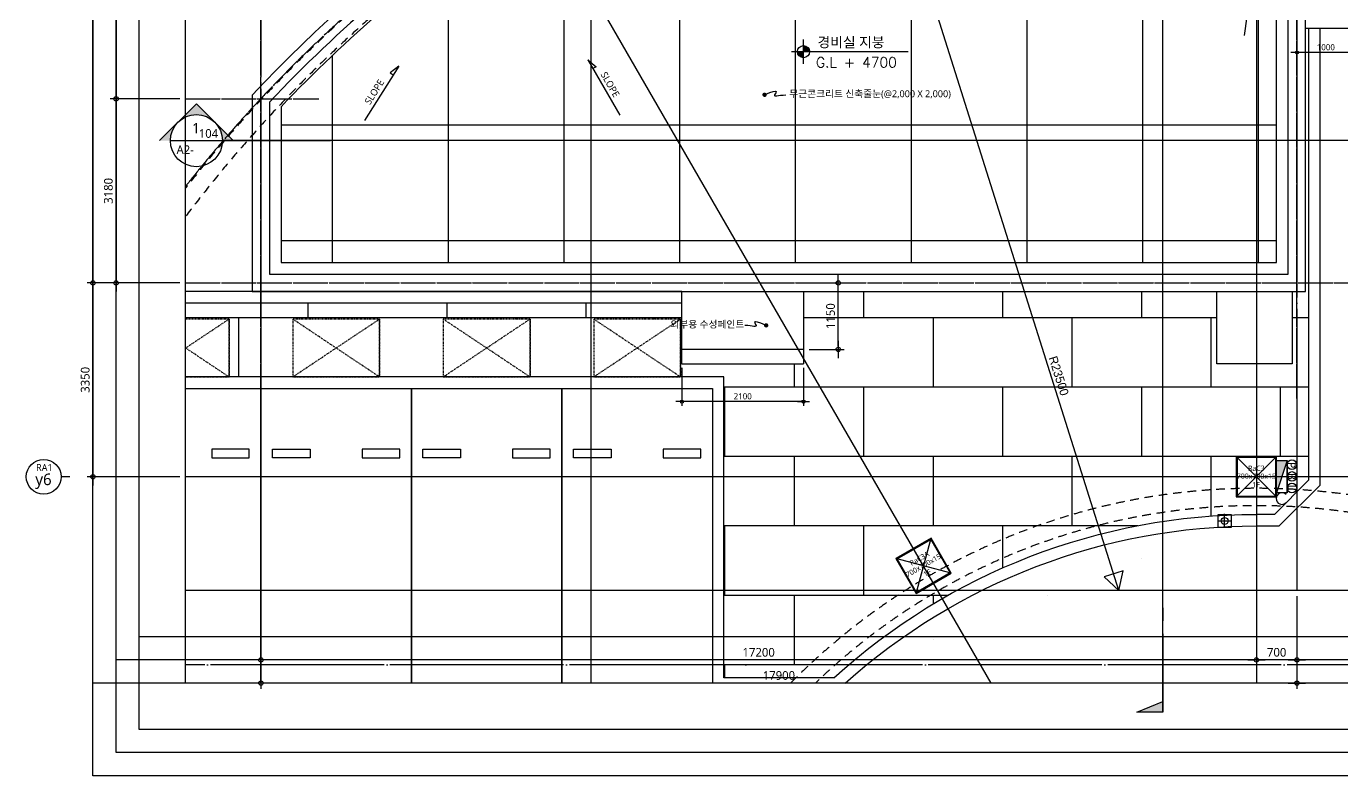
# Model space of a CAD drawing. Header units: millimetres. Extents: x 184384 to 428726, y 73696 to 101396.
# Drawn here: x 225434 to 248161, y 73696 to 86646 of the extents above; entities that cross this region are included whole.
import ezdxf
from ezdxf.enums import TextEntityAlignment as Align
from ezdxf.xclip import XClip

# ---------------------------------------------------------------- set-up
doc = ezdxf.new("R2010")
doc.units = ezdxf.units.MM
doc.header["$LTSCALE"] = 100
doc.header["$MEASUREMENT"] = 0
doc.header["$XCLIPFRAME"] = 0
doc.header["$PDSIZE"] = -10
doc.linetypes.add('-HID', pattern=[2.5, 1.5, -1])
doc.linetypes.add('CEN', pattern=[62, 60, -1, 0, -1])
doc.layers.get('0').update_dxf_attribs({"linetype": 'CONTINUOUS'})
doc.layers.get('DEFPOINTS').update_dxf_attribs({"color": 171, "linetype": 'CONTINUOUS'})
for name, color, linetype in [('CEN(ST)', 1, 'CEN'), ('COL-STEEL', 2, 'CONTINUOUS'), ('CON', 2, 'CONTINUOUS'), ('ELE-2', 3, 'CONTINUOUS'), ('ELE-3', 4, 'CONTINUOUS'), ('ELE9', 9, 'CONTINUOUS'), ('FAC', 6, 'CONTINUOUS'), ('IHC', 8, 'CONTINUOUS'), ('LAND-2', 4, 'CONTINUOUS'), ('LED', 7, 'CONTINUOUS'), ('NDIM', 7, 'CONTINUOUS'), ('RAMP-ELE3', 252, 'CONTINUOUS'), ('SASAC 도면번호', 6, 'CONTINUOUS'), ('SIMBOL', 4, 'CONTINUOUS'), ('SYM', 7, 'CONTINUOUS'), ('SYM(AXIS)', 7, 'CONTINUOUS'), ('SYMBOL', 7, 'CONTINUOUS'), ('TEXT', 3, 'CONTINUOUS'), ('TEXT(AXIS)', 2, 'CONTINUOUS'), ('TEXT(MIN)', 7, 'CONTINUOUS'), ('TEXT(실명)', 3, 'CONTINUOUS'), ('TEXT-기입', 6, 'CONTINUOUS'), ('장비기초', 3, 'CONTINUOUS'), ('주차-전기차', 5, 'CONTINUOUS'), ('토목(식생보강토옹벽)', 254, 'CONTINUOUS'), ('트렌치', 9, 'CONTINUOUS'), ('홈통', 6, 'CONTINUOUS')]:
    doc.layers.add(name, color=color, linetype=linetype)
doc.styles.add('CGS', font='cgse', dxfattribs={"bigfont": 'cgs'})
doc.styles.add('MAP_맑은고딕', font='malgun_0.ttf')
doc.styles.add('SIM', font='simplex.shx')
doc.styles.add('TE', font='malgun_0.ttf')
doc.styles.add('나눔바른고딕', font='NanumBarunGothic.ttf')
doc.dimstyles.new('NDIM 1200', dxfattribs={"dimscale": 500, "dimtxt": 3, "dimasz": 1, "dimexe": 2, "dimexo": 2, "dimgap": 1, "dimtad": 1, "dimdec": 0, "dimdsep": 46, "dimtxsty": 'CGS', "dimblk": 'DOT0', "dimcen": 1, "dimdle": 8, "dimclrd": 2, "dimclre": 2, "dimclrt": 2, "dimadec": 0, "dimazin": 0, "dimtfac": 1, "dimtdec": 0, "dimtix": 1, "dimtmove": 2, "dimatfit": 3, "dimldrblk": 'DOT0', "dimfxl": 1, "dimtolj": 1, "dimtzin": 0, "dimlwd": -1, "dimlwe": -1, "dimarcsym": 0})

# ---------------------------------------------------------------- blocks, each defined once
blk = doc.blocks.new('level')
at = {"layer": 'SYMBOL'}
for p, q in [((-4320, 0), (4320, 0)), ((0, 4320), (0, -4320))]:
    blk.add_line(p, q, dxfattribs=at)
blk.add_circle((0, 0), 2160, dxfattribs=at)
for points in [[(-2160, 0), (0, 2160), (-2127, 381), (-376, 2126)], [(-2127, 381), (-376, 2126), (-2030, 748), (-738, 2029)], [(-2030, 748), (-738, 2029), (-1859, 1104), (-1089, 1863)], [(-1859, 1104), (-1089, 1863), (-1659, 1388), (-1386, 1658)], [(0, -2160), (2160, 0), (381, -2127), (2126, -376)], [(381, -2127), (2126, -376), (748, -2030), (2029, -738)], [(748, -2030), (2029, -738), (1104, -1859), (1863, -1089)], [(1104, -1859), (1863, -1089), (1388, -1659), (1658, -1386)]]:
    blk.add_solid(points, dxfattribs=at)
at = {"layer": 'SYMBOL', "linetype": 'Continuous'}
for points in [[(0, 2160), (-2160, 0), (0, 0)], [(2160, 0), (0, 0), (0, -2160)]]:
    blk.add_solid(points, dxfattribs=at)
blk = doc.blocks.new('A$C1AFB1B41')
at = {"layer": 'SYM'}
blk.add_hatch(color=256, dxfattribs=at).paths.add_polyline_path([(2000, 500), (1800, 0), (2000, 0)])
for p, q in [((2000, 500), (1800, 0)), ((2000, 0), (2000, 500)), ((0, 0), (250, 0)), ((500, 0), (2000, 0))]:
    blk.add_line(p, q, dxfattribs=at)
blk = doc.blocks.new('A$C2EB71741')
at = {"layer": 'SYM'}
for p, q in [((0, 3920), (3920, 0)), ((0, 3920), (858, 3532)), ((858, 3532), (623, 3297))]:
    blk.add_line(p, q, dxfattribs=at)
blk = doc.blocks.new('소화전(H)')
at = {"layer": 'IHC'}
h = blk.add_hatch(color=256, dxfattribs=at)
h.dxf.hatch_style = 1
h.paths.add_polyline_path([(-2.78, 0), (2.78, -1.8), (2.78, 0)])
for p, q in [((2.78, -1.8), (-2.78, 0)), ((-2.78, -1.8), (2.78, -1.8))]:
    blk.add_line(p, q, dxfattribs=at)
blk.add_lwpolyline([(2.78, -1.8), (-2.78, -1.8), (-2.78, 0), (2.78, 0)], close=True, dxfattribs=at)
for centre in [(-1.95, -2.63), (0.05, -2.63), (2.08, -2.63)]:
    blk.add_circle(centre, 0.83, dxfattribs=at)
blk.add_arc((-3.78, -0.9), 1, 313.176, 226.824, dxfattribs=at)
at = {"layer": 'IHC', "style": 'MAP_맑은고딕'}
for s, p in [('L', (-1.84, -2.62)), ('B', (0.06, -2.62)), ('P', (2, -2.58))]:
    blk.add_text(s, height=1.38, rotation=180, dxfattribs=at).set_placement(p, align=Align.MIDDLE_CENTER)
blk = doc.blocks.new('지상1층 램프평면-수정20220621')
at = {"layer": 'RAMP-ELE3', "linetype": '-HID'}
for points in [[(49700, 700), (23000, 700, 0.414214), (-500, -22800), (-500, -42800)], [(49700, 400), (23000, 400, 0.414214), (-200, -22800), (-200, -42800)], [(11705, -41125, -0.007191), (11700, -40800), (11700, -24800, -1), (34300, -24800), (34300, -25125)], [(34000, -24800, 1), (12000, -24800), (12000, -40800, 0.004546), (12002, -41000)]]:
    blk.add_lwpolyline(points, format="xyb", dxfattribs=at)
blk = doc.blocks.new('A$C64A97E52')
at = {"layer": '홈통', "color": 1}
for p, q in [((200, 400), (200, 0)), ((400, 200), (0, 200))]:
    blk.add_line(p, q, dxfattribs=at)
at = {"layer": '홈통', "ltscale": 0.1}
blk.add_circle((200, 200), 100, dxfattribs=at)
blk = doc.blocks.new('fghghhjjhk')
at = {"layer": '홈통'}
blk.add_lwpolyline([(36494545, -795979), (36494320, -795979), (36494320, -796204), (36494545, -796204)], close=True, dxfattribs=at)
at = {"xscale": -0.6, "yscale": 0.6, "zscale": 0.6}
blk.add_blockref('A$C64A97E52', (36494553, -796211), dxfattribs=at)
blk = doc.blocks.new('RC3-1F')
for points in [[(-350, -350), (350, -350), (350, 350), (-350, 350)], [(-335, -335), (335, -335), (335, 335), (-335, 335)]]:
    blk.add_lwpolyline(points, close=True)
at = {"layer": 'DEFPOINTS', "ltscale": 10000}
for p, q in [((-350, -350), (350, 350)), ((350, -350), (-350, 350))]:
    blk.add_line(p, q, dxfattribs=at)
at = {"layer": 'DEFPOINTS', "style": 'TE'}
for s, p in [('700x700x15', (0, -35)), ('RaC3', (0, 102)), ('1F', (-6, -182))]:
    blk.add_text(s, height=90, dxfattribs=at).set_placement(p, align=Align.CENTER)
blk = doc.blocks.new('*U139')
at = {"color": 0, "linetype": 'ByBlock'}
for p, q in [((350, 350), (-350, 350)), ((-350, 350), (-350, -350)), ((-335, 335), (335, 335)), ((-335, -335), (-335, 335)), ((335, 335), (335, -335)), ((350, -350), (350, 350)), ((-350, -350), (350, -350)), ((335, -335), (-335, -335))]:
    blk.add_line(p, q, dxfattribs=at)
at = {"layer": 'DEFPOINTS'}
blk.add_point((0, 0), dxfattribs=at)
blk = doc.blocks.new('RC3A-1F')
at = {"layer": 'DEFPOINTS', "ltscale": 10000}
for p, q in [((-350, -350), (350, 350)), ((350, -350), (-350, 350))]:
    blk.add_line(p, q, dxfattribs=at)
at = {"ltscale": 0.1}
blk.add_blockref('*U139', (0, 0), dxfattribs=at)
at = {"layer": 'DEFPOINTS', "style": 'TE'}
for s, p in [('700x700x15', (0, -35)), ('RaC3A', (0, 102)), ('1F', (-6, -182))]:
    blk.add_text(s, height=90, dxfattribs=at).set_placement(p, align=Align.CENTER)
blk = doc.blocks.new('경비동 지붕')
at = {"layer": 'CEN(ST)', "ltscale": 0.1}
for points in [[(-17900, -2000), (-17900, 12650)], [(0, -2000), (0, 12650)], [(-19900, 10650), (2000, 10650)], [(-19900, 3183), (-16900, 3183)], [(-19900, 0), (2000, 0)]]:
    blk.add_lwpolyline(points, dxfattribs=at)
blk.add_arc((-691, -12915), 23565, 83.444, 144.6026, dxfattribs=at)
at = {"layer": 'CON', "ltscale": 0.1}
blk.add_lwpolyline([(-18050, 3242), (-18050, -150), (150, -150), (150, 10800), (-700, 10800, 0.20814)], format="xyb", close=True, dxfattribs=at)
for points in [[(-350, 10500), (-1050, 10500), (-1050, 9800), (-350, 9800)], [(-13533, 6678), (-13183, 6072), (-12577, 6422), (-12927, 7028)]]:
    blk.add_lwpolyline(points, close=True, dxfattribs=at)
blk.add_arc((-691, -12915), 23415, 136.613, 136.6297, dxfattribs=at)
at = {"layer": 'ELE-2', "ltscale": 1000}
for points in [[(-1350, 10491, 0.128027), (-12679, 7198, 0.128027)], [(-13778, 6501, 0.055843), (-17750, 3124), (-17750, 150), (-150, 150), (-150, 9500)]]:
    blk.add_lwpolyline(points, format="xyb", dxfattribs=at)
for points in [[(-150, 9500), (-1350, 9500), (-1350, 10491)], [(-12678, 7197), (-12167, 6312), (-13293, 5662), (-13781, 6507)]]:
    blk.add_lwpolyline(points, dxfattribs=at)
blk = doc.blocks.new('DOT0')
blk.add_line((-3, 0), (3, 0))
at = {"color": 6}
blk.add_circle((0, 0), 0.75, dxfattribs=at)
blk = doc.blocks.new('*D284')
at = {"layer": 'DEFPOINTS', "color": 0, "ltscale": 0.4, "transparency": 16777216}
for p in [(228184, 92862), (226584, 82212), (228184, 82212)]:
    blk.add_point(p, dxfattribs=at)
at = {"layer": 'NDIM', "ltscale": 0.4, "transparency": 16777216}
for p, q in [((228084, 92862), (226484, 92862)), ((226584, 92812), (226584, 82262)), ((228084, 82212), (226484, 82212))]:
    blk.add_line(p, q, dxfattribs=at)
at = {"layer": 'NDIM', "ltscale": 0.4, "transparency": 16777216, "xscale": 50, "yscale": 50, "zscale": 50}
for p, rotation in [((226584, 92862), 90), ((226584, 82212), 270)]:
    blk.add_blockref('DOT0', p, dxfattribs=dict(at, rotation=rotation))
at = {"layer": 'NDIM', "ltscale": 0.4, "transparency": 16777216, "insert": (226452, 87537), "char_height": 150, "attachment_point": 5, "rotation": 90, "style": '나눔바른고딕'}
blk.add_mtext('\\A1;10650', dxfattribs=at)
blk = doc.blocks.new('*D285')
at = {"layer": 'DEFPOINTS', "color": 0, "ltscale": 0.4, "transparency": 16777216}
for p in [(228184, 85392), (226984, 82212), (228184, 82212)]:
    blk.add_point(p, dxfattribs=at)
at = {"layer": 'NDIM', "ltscale": 0.4, "transparency": 16777216}
for p, q in [((228084, 85392), (226884, 85392)), ((226984, 85342), (226984, 82262)), ((228084, 82212), (226884, 82212))]:
    blk.add_line(p, q, dxfattribs=at)
at = {"layer": 'NDIM', "ltscale": 0.4, "transparency": 16777216, "xscale": 50, "yscale": 50, "zscale": 50}
for p, rotation in [((226984, 85392), 90), ((226984, 82212), 270)]:
    blk.add_blockref('DOT0', p, dxfattribs=dict(at, rotation=rotation))
at = {"layer": 'NDIM', "ltscale": 0.4, "transparency": 16777216, "insert": (226852, 83802), "char_height": 150, "attachment_point": 5, "rotation": 90, "style": '나눔바른고딕'}
blk.add_mtext('\\A1;3180', dxfattribs=at)
blk = doc.blocks.new('*D286')
at = {"layer": 'DEFPOINTS', "color": 0, "ltscale": 0.4, "transparency": 16777216}
for p in [(228184, 92162), (226984, 85392), (228184, 85392)]:
    blk.add_point(p, dxfattribs=at)
at = {"layer": 'NDIM', "ltscale": 0.4, "transparency": 16777216}
for p, q in [((228084, 92162), (226884, 92162)), ((226984, 92112), (226984, 85442)), ((228084, 85392), (226884, 85392))]:
    blk.add_line(p, q, dxfattribs=at)
at = {"layer": 'NDIM', "ltscale": 0.4, "transparency": 16777216, "xscale": 50, "yscale": 50, "zscale": 50}
for p, rotation in [((226984, 92162), 90), ((226984, 85392), 270)]:
    blk.add_blockref('DOT0', p, dxfattribs=dict(at, rotation=rotation))
at = {"layer": 'NDIM', "ltscale": 0.4, "transparency": 16777216, "insert": (226852, 88777), "char_height": 150, "attachment_point": 5, "rotation": 90, "style": '나눔바른고딕'}
blk.add_mtext('\\A1;6770', dxfattribs=at)
blk = doc.blocks.new('A$C2F20087E')
at = {"layer": 'SYM(AXIS)'}
blk.add_line((600, 0), (600, 300), dxfattribs=at)
blk.add_circle((600, 900), 600, dxfattribs=at)
blk = doc.blocks.new('*D290')
at = {"layer": 'DEFPOINTS', "color": 0, "ltscale": 0.4, "transparency": 16777216}
for p in [(228184, 82212), (226584, 78862), (228184, 78862)]:
    blk.add_point(p, dxfattribs=at)
at = {"layer": 'NDIM', "ltscale": 0.4, "transparency": 16777216}
for p, q in [((228084, 82212), (226484, 82212)), ((226584, 82162), (226584, 78912)), ((228084, 78862), (226484, 78862))]:
    blk.add_line(p, q, dxfattribs=at)
at = {"layer": 'NDIM', "ltscale": 0.4, "transparency": 16777216, "xscale": 50, "yscale": 50, "zscale": 50}
for p, rotation in [((226584, 82212), 90), ((226584, 78862), 270)]:
    blk.add_blockref('DOT0', p, dxfattribs=dict(at, rotation=rotation))
at = {"layer": 'NDIM', "ltscale": 0.4, "transparency": 16777216, "insert": (226452, 80537), "char_height": 150, "attachment_point": 5, "rotation": 90, "style": '나눔바른고딕'}
blk.add_mtext('\\A1;3350', dxfattribs=at)
blk = doc.blocks.new('*D299')
at = {"layer": 'DEFPOINTS', "color": 0, "ltscale": 0.4, "transparency": 16777216}
for p in [(246687, 76896), (247387, 76896), (246687, 75696)]:
    blk.add_point(p, dxfattribs=at)
at = {"layer": 'NDIM', "ltscale": 0.4, "transparency": 16777216}
for p, q in [((246687, 76796), (246687, 75596)), ((247387, 76796), (247387, 75596)), ((247337, 75696), (246737, 75696))]:
    blk.add_line(p, q, dxfattribs=at)
at = {"layer": 'NDIM', "ltscale": 0.4, "transparency": 16777216, "xscale": 50, "yscale": 50, "zscale": 50, "rotation": 180}
blk.add_blockref('DOT0', (246687, 75696), dxfattribs=at)
at = {"layer": 'NDIM', "ltscale": 0.4, "transparency": 16777216, "xscale": 50, "yscale": 50, "zscale": 50}
blk.add_blockref('DOT0', (247387, 75696), dxfattribs=at)
at = {"layer": 'NDIM', "ltscale": 0.4, "transparency": 16777216, "insert": (247037, 75827), "char_height": 150, "attachment_point": 5, "style": '나눔바른고딕'}
blk.add_mtext('\\A1;700', dxfattribs=at)
blk = doc.blocks.new('*D300')
at = {"layer": 'DEFPOINTS', "color": 0, "ltscale": 0.4, "transparency": 16777216}
for p in [(229487, 76896), (246687, 76896), (229487, 75696)]:
    blk.add_point(p, dxfattribs=at)
at = {"layer": 'NDIM', "ltscale": 0.4, "transparency": 16777216}
for p, q in [((229487, 76796), (229487, 75596)), ((246687, 76796), (246687, 75596)), ((246637, 75696), (229537, 75696))]:
    blk.add_line(p, q, dxfattribs=at)
at = {"layer": 'NDIM', "ltscale": 0.4, "transparency": 16777216, "xscale": 50, "yscale": 50, "zscale": 50, "rotation": 180}
blk.add_blockref('DOT0', (229487, 75696), dxfattribs=at)
at = {"layer": 'NDIM', "ltscale": 0.4, "transparency": 16777216, "xscale": 50, "yscale": 50, "zscale": 50}
blk.add_blockref('DOT0', (246687, 75696), dxfattribs=at)
at = {"layer": 'NDIM', "ltscale": 0.4, "transparency": 16777216, "insert": (238087, 75827), "char_height": 150, "attachment_point": 5, "style": '나눔바른고딕'}
blk.add_mtext('\\A1;17200', dxfattribs=at)
blk = doc.blocks.new('*D301')
at = {"layer": 'DEFPOINTS', "color": 0, "ltscale": 0.4, "transparency": 16777216}
for p in [(229487, 76896), (247387, 76896), (229487, 75296)]:
    blk.add_point(p, dxfattribs=at)
at = {"layer": 'NDIM', "ltscale": 0.4, "transparency": 16777216}
for p, q in [((229487, 76796), (229487, 75196)), ((247387, 76796), (247387, 75196)), ((247337, 75296), (229537, 75296))]:
    blk.add_line(p, q, dxfattribs=at)
at = {"layer": 'NDIM', "ltscale": 0.4, "transparency": 16777216, "xscale": 50, "yscale": 50, "zscale": 50, "rotation": 180}
blk.add_blockref('DOT0', (229487, 75296), dxfattribs=at)
at = {"layer": 'NDIM', "ltscale": 0.4, "transparency": 16777216, "xscale": 50, "yscale": 50, "zscale": 50}
blk.add_blockref('DOT0', (247387, 75296), dxfattribs=at)
at = {"layer": 'NDIM', "ltscale": 0.4, "transparency": 16777216, "insert": (238437, 75427), "char_height": 150, "attachment_point": 5, "style": '나눔바른고딕'}
blk.add_mtext('\\A1;17900', dxfattribs=at)
blk = doc.blocks.new('*D302')
at = {"layer": 'DEFPOINTS', "color": 0, "ltscale": 0.4, "transparency": 16777216}
for p in [(247387, 86612), (248387, 86612), (247387, 86192)]:
    blk.add_point(p, dxfattribs=at)
at = {"layer": 'NDIM', "ltscale": 0.4, "transparency": 16777216}
for p, q in [((247387, 86542), (247387, 86122)), ((248387, 86542), (248387, 86122)), ((248352, 86192), (247422, 86192))]:
    blk.add_line(p, q, dxfattribs=at)
at = {"layer": 'NDIM', "ltscale": 0.4, "transparency": 16777216, "xscale": 35, "yscale": 35, "zscale": 35, "rotation": 180}
blk.add_blockref('DOT0', (247387, 86192), dxfattribs=at)
at = {"layer": 'NDIM', "ltscale": 0.4, "transparency": 16777216, "xscale": 35, "yscale": 35, "zscale": 35}
blk.add_blockref('DOT0', (248387, 86192), dxfattribs=at)
at = {"layer": 'NDIM', "ltscale": 0.4, "transparency": 16777216, "insert": (247887, 86284), "char_height": 105, "attachment_point": 5, "style": '나눔바른고딕'}
blk.add_mtext('\\A1;1000', dxfattribs=at)
blk = doc.blocks.new('*D315')
at = {"layer": 'DEFPOINTS', "color": 0, "ltscale": 0.4, "transparency": 16777216}
for p in [(236762, 80812), (238862, 80812), (236762, 80160)]:
    blk.add_point(p, dxfattribs=at)
at = {"layer": 'NDIM', "ltscale": 0.4, "transparency": 16777216}
for p, q in [((236762, 80742), (236762, 80090)), ((238862, 80742), (238862, 80090)), ((238827, 80160), (236797, 80160))]:
    blk.add_line(p, q, dxfattribs=at)
at = {"layer": 'NDIM', "ltscale": 0.4, "transparency": 16777216, "xscale": 35, "yscale": 35, "zscale": 35, "rotation": 180}
blk.add_blockref('DOT0', (236762, 80160), dxfattribs=at)
at = {"layer": 'NDIM', "ltscale": 0.4, "transparency": 16777216, "xscale": 35, "yscale": 35, "zscale": 35}
blk.add_blockref('DOT0', (238862, 80160), dxfattribs=at)
at = {"layer": 'NDIM', "ltscale": 0.4, "transparency": 16777216, "insert": (237812, 80252), "char_height": 105, "attachment_point": 5, "style": '나눔바른고딕'}
blk.add_mtext('\\A1;2100', dxfattribs=at)
blk = doc.blocks.new('*D316')
at = {"layer": 'DEFPOINTS', "color": 0, "ltscale": 0.4, "transparency": 16777216}
for p in [(238862, 82212), (239462, 82212), (238862, 81062)]:
    blk.add_point(p, dxfattribs=at)
at = {"layer": 'NDIM', "ltscale": 0.4, "transparency": 16777216}
for p, q in [((238962, 82212), (239562, 82212)), ((239462, 81112), (239462, 82162)), ((238962, 81062), (239562, 81062))]:
    blk.add_line(p, q, dxfattribs=at)
at = {"layer": 'NDIM', "ltscale": 0.4, "transparency": 16777216, "xscale": 50, "yscale": 50, "zscale": 50}
for p, rotation in [((239462, 82212), 90), ((239462, 81062), 270)]:
    blk.add_blockref('DOT0', p, dxfattribs=dict(at, rotation=rotation))
at = {"layer": 'NDIM', "ltscale": 0.4, "transparency": 16777216, "insert": (239330, 81637), "char_height": 150, "attachment_point": 5, "rotation": 90, "style": '나눔바른고딕'}
blk.add_mtext('\\A1;1150', dxfattribs=at)

msp = doc.modelspace()

# ---------------------------------------------------------------- hatches: boundary and pattern name
at = {"layer": 'ELE9', "ltscale": 0.1}
h = msp.add_hatch(dxfattribs=at)
h.set_pattern_fill('NET', color=256, scale=16000)
h.set_pattern_definition([(0, (40724.6, 28943.3), (0, 2000), []), (90, (40724.6, 28943.3), (-2000, 1e-13), [])])
edge = h.paths.add_edge_path()
edge.add_line((229836.9, 85256.2), (229836.9, 82562))
edge.add_line((229836.9, 82562), (247036.9, 82562))
edge.add_line((247036.9, 82562), (247036.9, 91512))
edge.add_line((247036.9, 91512), (245836.9, 91512))
edge.add_line((245836.9, 91512), (245836.9, 92496))
edge.add_arc((246696.3, 69296.7), 23215.3, 92.12148, 120.30971)
edge.add_line((234980.1, 89338.7), (235492.7, 88450.9))
edge.add_line((235492.7, 88450.9), (234020.4, 87600.9))
edge.add_line((234020.4, 87600.9), (233540.7, 88431.8))
edge.add_arc((247078.4, 68895), 23768.9, 124.71932, 136.50065)
at = {"layer": 'SYM'}
h = msp.add_hatch(color=256, dxfattribs=at)
h.paths.add_polyline_path([(228372.4, 85306.4), (228690.6, 84988.2, 0.4142136), (228054.2, 84988.2)])
h.paths.add_polyline_path([(228690.6, 84988.2), (229008.8, 84670), (228822.4, 84670, 0.1989124)])
h.paths.add_polyline_path([(228054.2, 84988.2, 0.1989124), (227922.4, 84670), (227736, 84670)])
at = {"layer": '토목(식생보강토옹벽)', "true_color": 0xc7c8ca}
h = msp.add_hatch(dxfattribs=at)
h.set_pattern_fill('AR-B816', color=9, scale=150)
h.set_pattern_definition([(0, (-35778095.8, 25215.6), (0, 1200), []), (90, (-35778095.8, 25215.6), (-1200, 1200), [1200, -1200])])
h.paths.add_polyline_path([(241065, 77799.4), (240458.8, 77449.4), (240808.7, 76843.1), (241415, 77193.1)], flags=16)
h.paths.add_polyline_path([(246336.9, 79212), (247036.9, 79212), (247036.9, 78512), (246336.9, 78512)], flags=16)
edge = h.paths.add_edge_path()
edge.add_line((228183.9, 81862), (228183.9, 81586.6))
edge.add_line((228183.9, 81586.6), (228936.9, 81586.6))
edge.add_line((228936.9, 81586.6), (228936.9, 80586.6))
edge.add_line((228936.9, 80586.6), (230036.9, 80586.6))
edge.add_line((230036.9, 80586.6), (230036.9, 81586.6))
edge.add_line((230036.9, 81586.6), (231536.9, 81586.6))
edge.add_line((231536.9, 81586.6), (231536.9, 80586.6))
edge.add_line((231536.9, 80586.6), (232636.9, 80586.6))
edge.add_line((232636.9, 80586.6), (232636.9, 81586.6))
edge.add_line((232636.9, 81586.6), (234136.9, 81586.6))
edge.add_line((234136.9, 81586.6), (234136.9, 80586.6))
edge.add_line((234136.9, 80586.6), (235236.9, 80586.6))
edge.add_line((235236.9, 80586.6), (235236.9, 81586.6))
edge.add_line((235236.9, 81586.6), (236736.9, 81586.6))
edge.add_line((236736.9, 81586.6), (236736.9, 80586.6))
edge.add_line((236736.9, 80586.6), (237486.9, 80586.6))
edge.add_line((237486.9, 80586.6), (237486.9, 75386.6))
edge.add_line((237486.9, 75386.6), (239384.3, 75386.6))
edge.add_arc((246686.9, 67362), 10850, 90, 132.30295, ccw=False)
edge.add_line((246686.9, 78212), (247586.9, 78212))
edge.add_line((247586.9, 78212), (247586.9, 82062))
edge.add_line((247586.9, 82062), (247304.3, 82062))
edge.add_line((247304.3, 82062), (247304.3, 80812))
edge.add_line((247304.3, 80812), (246004.3, 80812))
edge.add_line((246004.3, 80812), (246004.3, 82062))
edge.add_line((246004.3, 82062), (238861.9, 82062))
edge.add_line((238861.9, 82062), (238861.9, 80812))
edge.add_line((238861.9, 80812), (236761.9, 80812))
edge.add_line((236761.9, 80812), (236761.9, 81862))
edge.add_line((236761.9, 81862), (228183.9, 81862))

# ---------------------------------------------------------------- linework, layer by layer
at = {"ltscale": 1000}
msp.add_lwpolyline([(228183.9, 84670), (229336.9, 84670)], dxfattribs=at)
at = {"layer": 'CEN(ST)', "ltscale": 10000}
msp.add_line((242106.2, 75295.8), (233609.9, 90011.8), dxfattribs=at)
at = {"layer": 'CEN(ST)'}
for points in [[(229486.9, 97967.5), (229486.9, 76895.8)], [(247386.9, 94162), (247386.9, 76895.8)]]:
    msp.add_lwpolyline(points, dxfattribs=at)
at = {"layer": 'CEN(ST)', "ltscale": 10000}
for points in [[(235186.9, 97967.5), (235186.9, 75295.8)], [(246686.9, 97967.5), (246686.9, 75295.8)], [(259518.1, 78862), (228183.9, 78862)], [(235186.9, 78862), (235186.9, 75295.8)]]:
    msp.add_lwpolyline(points, dxfattribs=at)
at = {"layer": 'CEN(ST)', "ltscale": 0.5}
msp.add_lwpolyline([(259518.1, 75612), (228183.9, 75612)], dxfattribs=at)
at = {"layer": 'DEFPOINTS'}
msp.add_line((245072.1, 74795.8), (245072.1, 95901.4), dxfattribs=at)
at = {"layer": 'DEFPOINTS', "ltscale": 1000}
for p, q in [((228183.9, 76895.8), (228183.9, 94162)), ((249386.9, 76895.8), (228183.9, 76895.8))]:
    msp.add_line(p, q, dxfattribs=at)
at = {"layer": 'DEFPOINTS'}
for points in [[(226583.9, 99567.5), (260718.1, 99567.5), (260718.1, 73695.8), (226583.9, 73695.8)], [(226983.9, 99167.5), (260718.1, 99167.5), (260718.1, 74095.8), (226983.9, 74095.8)], [(227383.9, 98767.5), (260318.1, 98767.5), (260318.1, 74495.8), (227383.9, 74495.8)], [(228183.9, 97967.5), (259518.1, 97967.5), (259518.1, 75295.8), (228183.9, 75295.8)]]:
    msp.add_lwpolyline(points, close=True, dxfattribs=at)
at = {"layer": 'DEFPOINTS', "ltscale": 1000}
for points in [[(226583.9, 95762), (250986.9, 95762), (250986.9, 75295.8), (226583.9, 75295.8)], [(226983.9, 95362), (250586.9, 95362), (250586.9, 75695.8), (226983.9, 75695.8)], [(227383.9, 94962), (250186.9, 94962), (250186.9, 76095.8), (227383.9, 76095.8)]]:
    msp.add_lwpolyline(points, close=True, dxfattribs=at)
at = {"layer": 'DEFPOINTS'}
msp.add_lwpolyline([(250186.9, 84670), (228822.4, 84670)], dxfattribs=at)
at = {"layer": 'ELE-3', "ltscale": 1000}
for p, q in [((236761.9, 81062), (236761.9, 82062)), ((238861.9, 82062), (238861.9, 81062)), ((238861.9, 81062), (236761.9, 81062))]:
    msp.add_line(p, q, dxfattribs=at)
msp.add_lwpolyline([(247536.9, 86612), (248386.9, 86612), (248386.9, 93862), (246686.9, 93862)], dxfattribs=at)
at = {"layer": 'FAC', "color": 8, "linetype": '-HID', "ltscale": 0.1}
msp.add_lwpolyline([(228183.9, 80586.6), (228936.9, 80586.6), (228936.9, 81586.6), (228183.9, 81586.6)], dxfattribs=at)
at = {"layer": 'FAC', "color": 252, "linetype": '-HID', "ltscale": 0.1}
for points in [[(228183.9, 81084.6), (228936.9, 81586.6), (228936.9, 80586.6), (228183.9, 81088.6)], [(230036.9, 80586.6), (231536.9, 80586.6), (231536.9, 81586.6), (230036.9, 81586.6), (230036.9, 80586.6), (231536.9, 81586.6), (231536.9, 80586.6), (230036.9, 81586.6)], [(232636.9, 80586.6), (234136.9, 80586.6), (234136.9, 81586.6), (232636.9, 81586.6), (232636.9, 80586.6), (234136.9, 81586.6), (234136.9, 80586.6), (232636.9, 81586.6)], [(235236.9, 80586.6), (236736.9, 80586.6), (236736.9, 81586.6), (235236.9, 81586.6), (235236.9, 80586.6), (236736.9, 81586.6), (236736.9, 80586.6), (235236.9, 81586.6)]]:
    msp.add_lwpolyline(points, dxfattribs=at)
at = {"layer": 'LAND-2', "color": 252, "ltscale": 0.1}
for p, q in [((236761.9, 80812), (236761.9, 81062)), ((238861.9, 81062), (238861.9, 80812))]:
    msp.add_line(p, q, dxfattribs=at)
at = {"layer": 'LAND-2', "color": 8, "ltscale": 0.1}
for points in [[(247586.9, 86612), (247586.9, 78801.9), (246996.9, 78212), (246686.9, 78212)], [(246686.9, 78012), (247079.8, 78012), (247786.9, 78719.1), (247786.9, 86612)], [(236761.9, 82062), (228183.9, 82062)], [(236761.9, 81862), (228183.9, 81862)], [(239384.3, 75386.6), (237486.9, 75386.6), (237486.9, 80586.6), (228183.9, 80586.6)], [(228183.9, 80386.6), (237286.9, 80386.6), (237286.9, 75295.8)]]:
    msp.add_lwpolyline(points, dxfattribs=at)
at = {"layer": 'LAND-2', "color": 252, "ltscale": 0.1}
msp.add_lwpolyline([(236761.9, 80812), (238861.9, 80812)], dxfattribs=at)
at = {"layer": 'LAND-2', "color": 8, "ltscale": 0.1}
for points in [[(239384.3, 75386.6, -0.1867067), (246686.9, 78212)], [(239582.2, 75295.8, -0.1846352), (246686.9, 78012)]]:
    msp.add_lwpolyline(points, format="xyb", dxfattribs=at)
at = {"layer": 'LED', "const_width": 37.5}
for points in [[(238188.9, 85481.2, -1), (238188.9, 85443.7, -1)], [(238216.8, 81497, 1), (238216.8, 81459.5, 1)]]:
    msp.add_lwpolyline(points, format="xyb", close=True, dxfattribs=at)
at = {"layer": 'LED'}
for points in [[(238188.9, 85462.5), (238278.2, 85499.7), (238337.4, 85519.8), (238371.8, 85525.9), (238387, 85521.4), (238388.3, 85509.5), (238381.1, 85493.3), (238370.9, 85476.1), (238363, 85461.2), (238361.9, 85451.1), (238368.4, 85445.7), (238382.2, 85444), (238403.3, 85445.2), (238431.5, 85448.5), (238466.5, 85453.1), (238508.2, 85458), (238556.4, 85462.5)], [(238216.8, 81478.3), (238127.5, 81515.5), (238068.4, 81535.6), (238033.9, 81541.7), (238018.7, 81537.2), (238017.4, 81525.3), (238024.6, 81509.1), (238034.8, 81492), (238042.7, 81477.1), (238043.8, 81467), (238037.4, 81461.5), (238023.5, 81459.8), (238002.4, 81461), (237974.3, 81464.4), (237939.2, 81468.9), (237897.5, 81473.8), (237849.3, 81478.3)]]:
    msp.add_lwpolyline(points, dxfattribs=at)
at = {"layer": 'NDIM', "ltscale": 0.4}
msp.add_line((244310.7, 76895.8), (239633.5, 91726.3), dxfattribs=at)
at = {"layer": 'SASAC 도면번호', "ltscale": 1000}
msp.add_lwpolyline([(244310.7, 76895.8), (244385.7, 77234), (244055.3, 77129.8)], close=True, dxfattribs=at)
at = {"layer": 'SYM'}
for p, q in [((227736, 84670), (228372.4, 85306.4)), ((229008.8, 84670), (228372.4, 85306.4)), ((227922.4, 84670), (228822.4, 84670)), ((229008.8, 84670), (228822.4, 84670)), ((228822.4, 84670), (230691.3, 84670))]:
    msp.add_line(p, q, dxfattribs=at)
msp.add_circle((228372.4, 84670), 450, dxfattribs=at)
at = {"layer": 'SYMBOL'}
msp.add_lwpolyline([(239072.8, 86208), (240671.6, 86208)], dxfattribs=at)
at = {"layer": '장비기초', "color": 252}
msp.add_lwpolyline([(246004.3, 82062), (247304.3, 82062), (247304.3, 80812), (246004.3, 80812)], close=True, dxfattribs=at)
at = {"layer": '주차-전기차', "color": 8, "ltscale": 0.1}
msp.add_lwpolyline([(228183.9, 80386.6), (229486.9, 80386.6), (229486.9, 75295.8)], dxfattribs=at)
at = {"layer": '주차-전기차', "color": 252, "ltscale": 0.1}
for points in [[(229486.9, 75295.8), (229486.9, 80386.6), (232086.9, 80386.6), (232086.9, 75295.8)], [(232086.9, 75295.8), (232086.9, 80386.6), (234686.9, 80386.6), (234686.9, 75295.8)], [(234686.9, 75295.8), (234686.9, 80386.6), (237286.9, 80386.6), (237286.9, 75295.8)]]:
    msp.add_lwpolyline(points, dxfattribs=at)
for points in [[(229286.9, 79190.6), (229286.9, 79340.6), (228636.9, 79340.6), (228636.9, 79190.6)], [(229686.9, 79190.6), (229686.9, 79340.6), (230336.9, 79340.6), (230336.9, 79190.6)], [(231886.9, 79190.6), (231886.9, 79340.6), (231236.9, 79340.6), (231236.9, 79190.6)], [(232286.9, 79190.6), (232286.9, 79340.6), (232936.9, 79340.6), (232936.9, 79190.6)], [(234486.9, 79190.6), (234486.9, 79340.6), (233836.9, 79340.6), (233836.9, 79190.6)], [(234886.9, 79190.6), (234886.9, 79340.6), (235536.9, 79340.6), (235536.9, 79190.6)], [(237086.9, 79190.6), (237086.9, 79340.6), (236436.9, 79340.6), (236436.9, 79190.6)]]:
    msp.add_lwpolyline(points, close=True, dxfattribs=at)
at = {"layer": '트렌치', "ltscale": 0.1}
msp.add_lwpolyline([(229836.9, 85256.2), (229836.9, 82562), (247036.9, 82562), (247036.9, 91512), (245836.9, 91512), (245836.9, 92496, 0.1236183), (234980.1, 89338.7), (235492.7, 88450.9), (234020.4, 87600.9), (233540.7, 88431.8, 0.0514511)], format="xyb", close=True, dxfattribs=at)

# ---------------------------------------------------------------- block references
ref = msp.add_blockref('지상1층 램프평면-수정20220621', (223686.9, 92162))
XClip(ref).set_block_clipping_path([(4497.0208026245, -16866.1383459165), (35831.2787201107, 5805.5914666534)])
for name, p, xscale, yscale, zscale, rotation in [('A$C2EB71741', (247103, 86956.9), -0.2000000000000001, 0.2000000000000001, 0.2000000000000001, 36.69503476028228), ('A$C2EB71741', (232041.8, 85191.6), -0.2000000000000001, 0.2000000000000001, 0.2000000000000001, 12.73678603987525), ('A$C2EB71741', (234933.7, 85310.3), 0.2000000000000001, 0.2000000000000001, 0.2000000000000001, 345.0000000002432), ('A$C2F20087E', (226183.9, 78562), 0.5000000000000044, 0.5000000000000044, 0.5000000000000044, 90)]:
    msp.add_blockref(name, p, dxfattribs=dict(xscale=xscale, yscale=yscale, zscale=zscale, rotation=rotation))
at = {"xscale": -1, "rotation": 180}
msp.add_blockref('fghghhjjhk', (-36248295.8, -717992.6), dxfattribs=at)
at = {"layer": 'COL-STEEL'}
msp.add_blockref('RC3-1F', (246686.9, 78862), dxfattribs=at)
at = {"layer": 'COL-STEEL', "ltscale": 0.1, "rotation": 29.99999999999999}
msp.add_blockref('RC3A-1F', (240936.9, 77321.2), dxfattribs=at)
at = {"layer": 'SASAC 도면번호'}
ref = msp.add_blockref('경비동 지붕', (247386.9, 82212), dxfattribs=at)
XClip(ref).set_block_clipping_path([(-19202.9791973681, -6916.1383459159), (12131.2787201106, 15755.591466654)])
at = {"layer": 'SIMBOL', "xscale": 100, "yscale": 100, "zscale": 100, "rotation": 90.00000000029638}
msp.add_blockref('소화전(H)', (247036.9, 78862), dxfattribs=at)
at = {"layer": 'SYM', "xscale": -0.9000000000000001, "yscale": 0.9000000000000001, "zscale": 0.9000000000000001, "rotation": 89.99999999992463}
msp.add_blockref('A$C1AFB1B41', (245072.1, 76595.8), dxfattribs=at)
at = {"layer": 'SYMBOL', "xscale": 0.0486111111167702, "yscale": 0.0486111111167702, "zscale": 0.0486111111167702, "rotation": 90}
msp.add_blockref('level', (238862.8, 86208), dxfattribs=at)

# ---------------------------------------------------------------- texts
at = {"layer": 'NDIM', "ltscale": 0.4, "insert": (243271.8, 80605.6), "char_height": 150, "attachment_point": 5, "rotation": 287.50396, "style": 'CGS'}
msp.add_mtext('\\A1;R23500', dxfattribs=at)
at = {"layer": 'TEXT', "style": '나눔바른고딕'}
for s, height, p in [('1', 180, (228299.6, 84796.6)), ('104', 150, (228413.5, 84719)), ('A2-', 150, (228029.1, 84437.8))]:
    msp.add_text(s, height=height, dxfattribs=at).set_placement(p)
at = {"layer": 'TEXT(AXIS)', "style": '나눔바른고딕'}
msp.add_text('y6', height=200, dxfattribs=at).set_placement((225730.5, 78784.5), align=Align.MIDDLE)
msp.add_text('RA1', height=120, dxfattribs=at).set_placement((225745.8, 79020.9), align=Align.MIDDLE_CENTER)
at = {"layer": 'TEXT(MIN)', "style": '나눔바른고딕'}
for rotation, p in [(57.73679, (231320.7, 85312)), (300, (235403.6, 85844.7))]:
    msp.add_text('SLOPE', height=120, rotation=rotation, dxfattribs=at).set_placement(p, align=Align.MIDDLE_LEFT)
at = {"layer": 'TEXT(실명)', "style": '나눔바른고딕'}
msp.add_text('경비실 지붕', height=175, dxfattribs=at).set_placement((239104, 86283))
at = {"layer": 'TEXT-기입', "style": 'SIM'}
msp.add_text('G.L + 4700', height=175, dxfattribs=at).set_placement((240473.4, 85934.6), align=Align.RIGHT)
at = {"layer": 'TEXT-기입', "style": '나눔바른고딕'}
msp.add_text('무근콘크리트 신축줄눈(@2,000 X 2,000)', height=120, dxfattribs=at).set_placement((238616.3, 85480.3), align=Align.MIDDLE_LEFT)
msp.add_text('외부용 수성페인트', height=120, rotation=360, dxfattribs=at).set_placement((236562, 81496.2), align=Align.MIDDLE_LEFT)

# ---------------------------------------------------------------- dimensions: what is measured, and where the dimension line sits
at = {"layer": 'NDIM', "ltscale": 0.4}
for base, p1, p2, angle, override, picture, middle in [((226583.9, 82212), (228183.9, 92862), (228183.9, 82212), 270, {"dimscale": 50, "dimtxsty": '나눔바른고딕', "dimclrd": 256, "dimclre": 256, "dimclrt": 256}, '*D284', (226452.3, 87537)), ((226983.9, 85392), (228183.9, 92162), (228183.9, 85392), 270, {"dimscale": 50, "dimtxsty": '나눔바른고딕', "dimclrd": 256, "dimclre": 256, "dimclrt": 256}, '*D286', (226852.3, 88777)), ((247386.9, 86192), (248386.9, 86612), (247386.9, 86612), 180, {"dimscale": 35, "dimtxsty": '나눔바른고딕', "dimclrd": 256, "dimclre": 256, "dimclrt": 256}, '*D302', (247886.9, 86284)), ((226983.9, 82212), (228183.9, 85392), (228183.9, 82212), 270, {"dimscale": 50, "dimtxsty": '나눔바른고딕', "dimclrd": 256, "dimclre": 256, "dimclrt": 256}, '*D285', (226852.3, 83802)), ((226583.9, 78862), (228183.9, 82212), (228183.9, 78862), 270, {"dimscale": 50, "dimtxsty": '나눔바른고딕', "dimclrd": 256, "dimclre": 256, "dimclrt": 256}, '*D290', (226452.3, 80537)), ((239461.9, 82212), (238861.9, 81062), (238861.9, 82212), 90, {"dimscale": 50, "dimtxsty": '나눔바른고딕', "dimclrd": 256, "dimclre": 256, "dimclrt": 256}, '*D316', (239330.4, 81637)), ((236761.9, 80160.3), (238861.9, 80812), (236761.9, 80812), 180, {"dimscale": 35, "dimtxsty": '나눔바른고딕', "dimclrd": 256, "dimclre": 256, "dimclrt": 256}, '*D315', (237811.9, 80252.3)), ((229486.9, 75695.8), (246686.9, 76895.8), (229486.9, 76895.8), 180, {"dimscale": 50, "dimtxsty": '나눔바른고딕', "dimclrd": 256, "dimclre": 256, "dimclrt": 256}, '*D300', (238086.9, 75827.3)), ((229486.9, 75295.8), (247386.9, 76895.8), (229486.9, 76895.8), 180, {"dimscale": 50, "dimtxsty": '나눔바른고딕', "dimclrd": 256, "dimclre": 256, "dimclrt": 256}, '*D301', (238436.9, 75427.4)), ((246686.9, 75695.8), (247386.9, 76895.8), (246686.9, 76895.8), 180, {"dimscale": 50, "dimtxsty": '나눔바른고딕', "dimclrd": 256, "dimclre": 256, "dimclrt": 256}, '*D299', (247036.9, 75827.3))]:
    dim = msp.add_linear_dim(base=base, p1=p1, p2=p2, angle=angle, dimstyle='NDIM 1200', override=override, dxfattribs=at)
    dim.commit()
    dim.dimension.update_dxf_attribs({"geometry": picture, "text_midpoint": middle})

doc.saveas('drawing.dxf')
